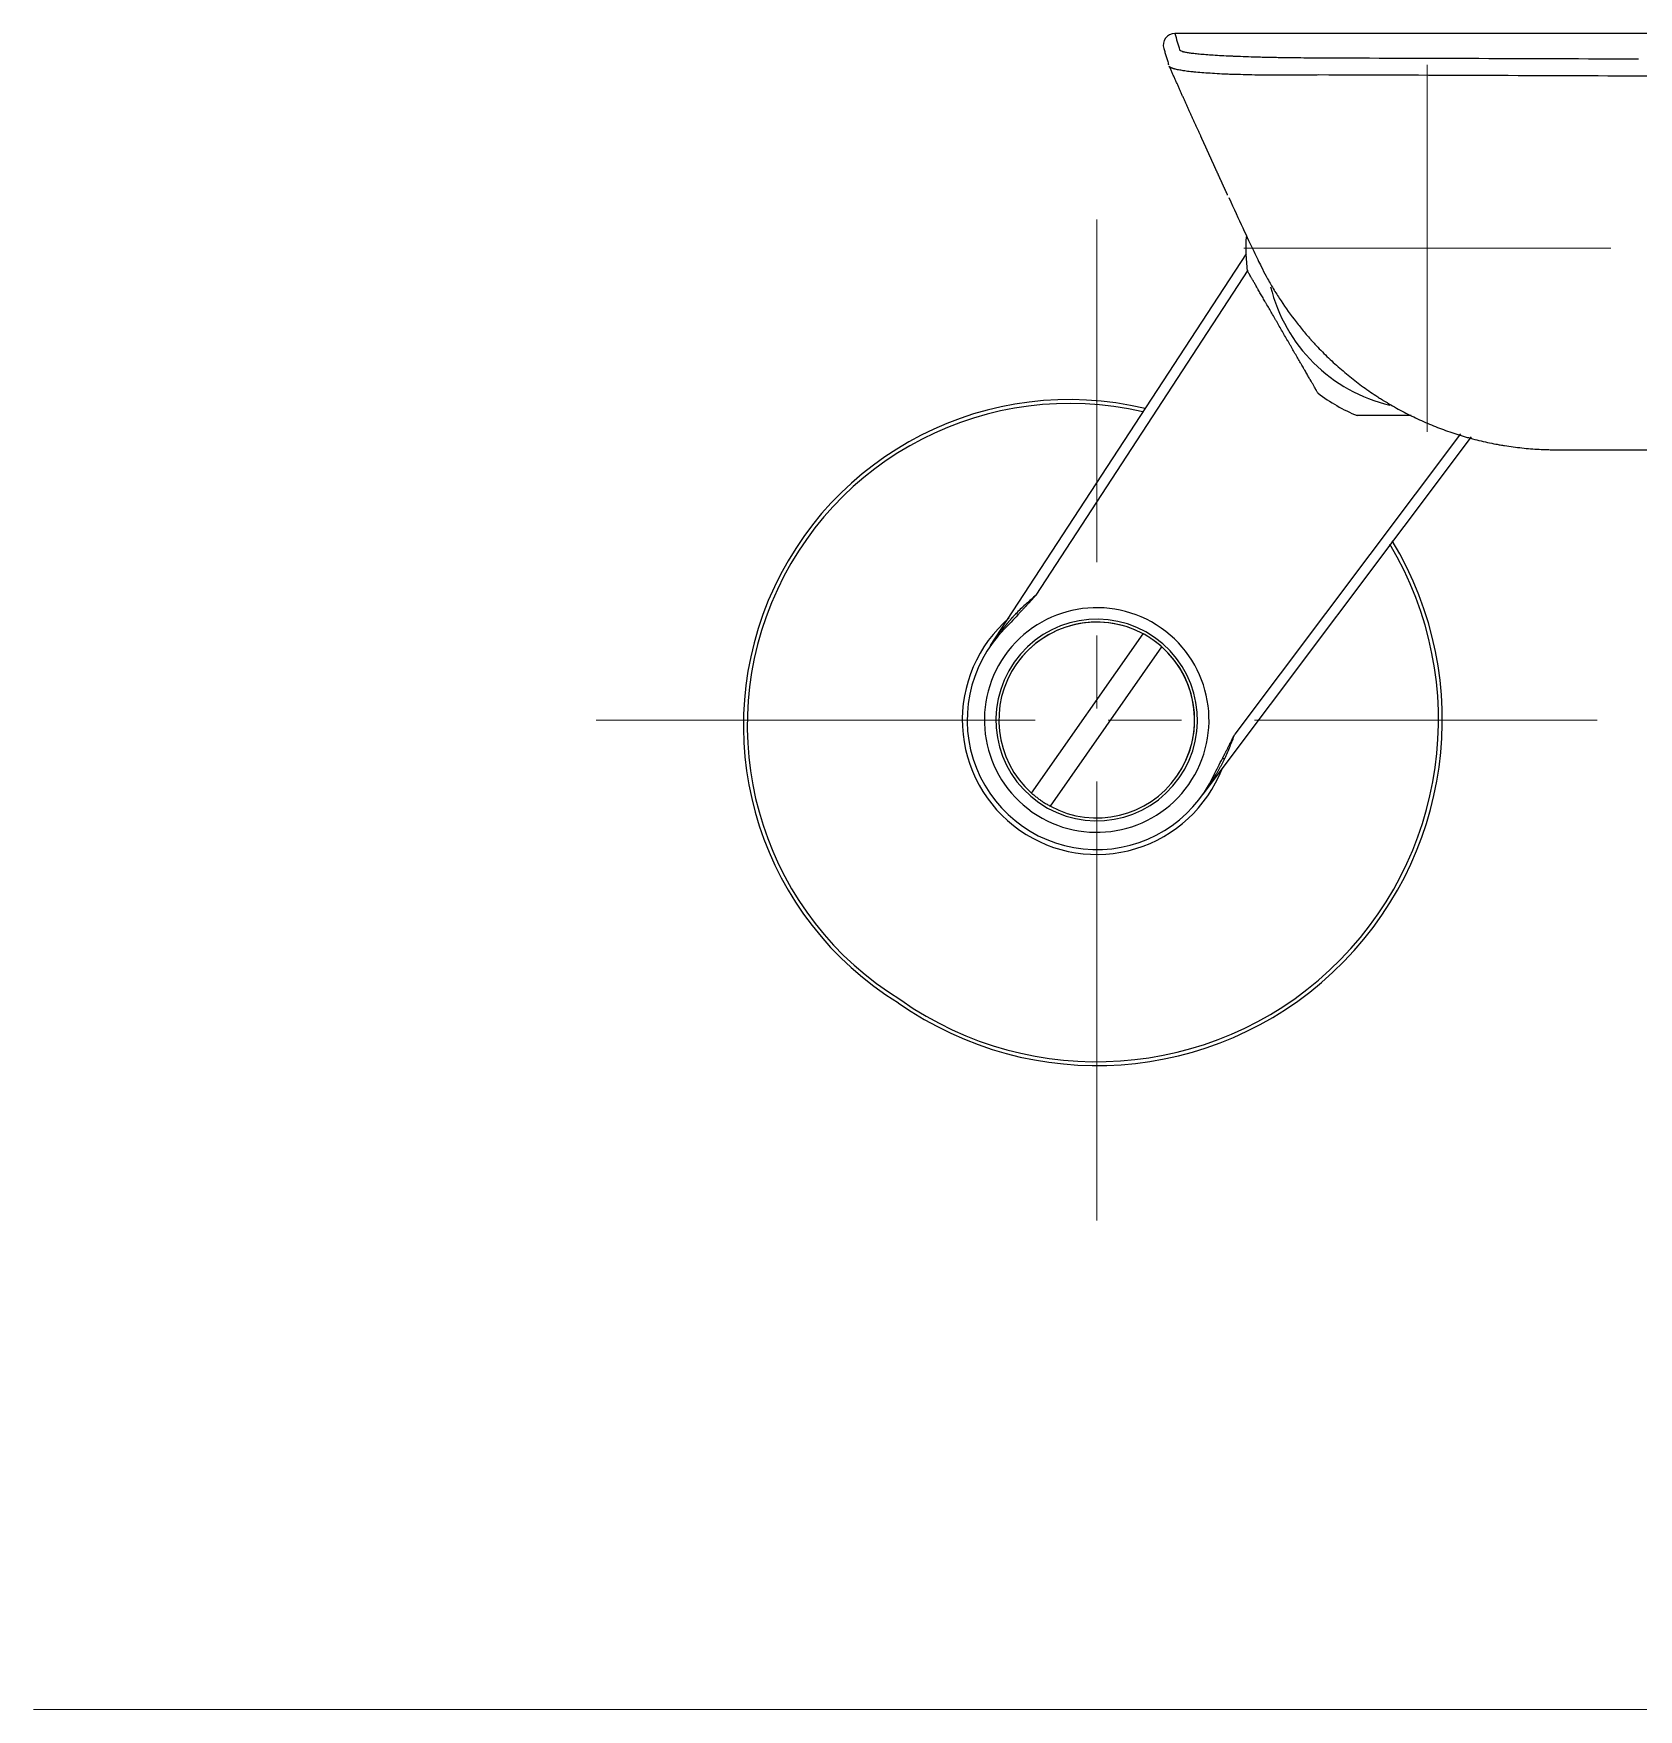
# Model space of a CAD drawing. Extents: x 900 to 2324, y -1513 to 827.
# Drawn here: x 1365 to 1504.4, y -1126.6 to -981.1 of the extents above; entities that cross this region are included whole.
import ezdxf

# ---------------------------------------------------------------- set-up
doc = ezdxf.new("R2010")
doc.units = 0
doc.header["$LTSCALE"] = 4
doc.header["$MEASUREMENT"] = 0
doc.linetypes.add('CENTER2', pattern=[28.575, 19.05, -3.175, 3.175, -3.175])
doc.layers.add('1', color=7, linetype='CONTINUOUS')
doc.layers.add('Cneter', color=1, linetype='CENTER2', lineweight=13)
doc.layers.add('치수선', color=7, linetype='CONTINUOUS', lineweight=20)

msp = doc.modelspace()

# ---------------------------------------------------------------- linework, layer by layer
at = {"layer": '1', "color": 7, "linetype": 'Continuous', "lineweight": -3}
for p, q in [((1464.11, -981.11), (1464.11, -981.11)), ((1520.06, -981.11), (1464.11, -981.11)), ((1520.22, -981.11), (1464.11, -981.11)), ((1448.11, -1034.25), (1470.33, -1000.24)), ((1452.07, -1029.86), (1470.48, -1001.66)), ((1489.83, -1016.13), (1466.55, -1047.16)), ((1488.91, -1015.86), (1469.32, -1041.94)), ((1497.25, -1017.24), (1530.92, -1017.24)), ((1497.25, -1017.25), (1530.91, -1017.25)), ((1451.67, -1047.05), (1461.35, -1033.22)), ((1453.31, -1048.19), (1462.99, -1034.37))]:
    msp.add_line(p, q, dxfattribs=at)
for centre, radius, start, end in [((1486.02, -999.76), 15.75, 176.417, 187.3009), ((1486.02, -999.76), 14, 193.8009, 256.6547), ((1486.02, -999.76), 15.75, 232.9971, 247.2713), ((1454.95, -1041.18), 28.29, 76.5656, 238.3911), ((1454.95, -1041.19), 27.96, 76.8049, 238.4353), ((1457.33, -1040.71), 30, 235, 31.2456), ((1457.33, -1040.71), 29.67, 235, 30.9897), ((1457.33, -1040.71), 9.75, 55, 235), ((1457.33, -1040.71), 11.67, 130.6225, 235), ((1457.33, -1040.71), 11.25, 135.3155, 334.6828), ((1457.33, -1040.71), 8.75, 55, 235), ((1457.33, -1040.71), 8.5, 61.7563, 228.2437), ((1457.33, -1040.71), 8.5, 55, 145), ((1457.33, -1040.71), 9.75, 235, 55), ((1457.33, -1040.71), 8.75, 235, 55), ((1457.33, -1040.71), 8.5, 241.7563, 48.2437), ((1457.33, -1040.71), 8.5, 325, 55), ((1457.33, -1040.71), 11.67, 235, 338.7391)]:
    msp.add_arc(centre, radius, start, end, dxfattribs=at)
msp.add_ellipse((1464.11, -982.11), major_axis=(-0.956, -0.294), ratio=0.9985, start_param=4.414664, end_param=6.282161, dxfattribs=at)
for points, degree in [([(1464.11, -981.11), (1464.25, -981.59), (1464.39, -982.06), (1464.53, -982.53)], 3), ([(1463.15, -982.4), (1463.57, -983.82)], 1), ([(1476.67, -983.22), (1485.9, -983.25), (1495.13, -983.28), (1504.36, -983.31)], 3), ([(1504.31, -984.81), (1495.08, -984.78), (1485.85, -984.74), (1476.62, -984.71)], 3), ([(1448.11, -1034.25), (1448.11, -1034.25), (1448.11, -1034.25), (1448.11, -1034.25)], 3), ([(1462.21, -1033.74), (1462.11, -1033.68), (1461.93, -1033.56), (1461.64, -1033.38), (1461.45, -1033.27), (1461.35, -1033.22)], 3), ([(1462.99, -1034.37), (1462.91, -1034.29), (1462.74, -1034.15), (1462.48, -1033.94), (1462.3, -1033.81), (1462.21, -1033.74)], 3), ([(1468.25, -1044.04), (1468.28, -1044.04), (1468.34, -1044.04), (1468.42, -1044.04), (1468.46, -1044.05)], 3), ([(1451.67, -1047.05), (1451.75, -1047.12), (1451.92, -1047.27), (1452.18, -1047.47), (1452.36, -1047.61), (1452.45, -1047.67)], 3), ([(1452.45, -1047.67), (1452.55, -1047.73), (1452.73, -1047.86), (1453.02, -1048.03), (1453.21, -1048.14), (1453.31, -1048.19)], 3)]:
    msp.add_open_spline(points, degree=degree, dxfattribs=at)
for points, knots in [([(1464.53, -982.53), (1464.54, -982.54), (1464.54, -982.55), (1464.56, -982.57), (1464.58, -982.58), (1464.63, -982.61), (1464.67, -982.63), (1464.74, -982.65)], [0, 0, 0, 0, 0.25, 0.25, 0.5, 0.5, 1, 1, 1, 1]), ([(1464.74, -982.65), (1464.75, -982.66), (1464.77, -982.66), (1464.8, -982.67), (1464.84, -982.68), (1464.87, -982.69), (1464.91, -982.7), (1464.94, -982.7), (1465.04, -982.73), (1465.14, -982.75), (1465.32, -982.77), (1465.38, -982.78), (1465.5, -982.8), (1465.57, -982.81), (1465.78, -982.83), (1465.94, -982.85), (1466.19, -982.88), (1466.28, -982.88), (1466.42, -982.9), (1466.46, -982.9), (1466.53, -982.91), (1466.56, -982.91), (1466.61, -982.91), (1466.83, -982.93), (1467.27, -982.96), (1467.74, -982.99), (1468.23, -983.02), (1468.49, -983.03), (1468.83, -983.05), (1468.9, -983.05), (1469, -983.06), (1469.03, -983.06), (1469.1, -983.06), (1469.28, -983.07), (1469.46, -983.08), (1469.89, -983.09), (1470.49, -983.12), (1471.12, -983.13), (1471.6, -983.15), (1471.77, -983.15), (1472.1, -983.16), (1472.27, -983.16), (1472.48, -983.17), (1472.52, -983.17), (1472.6, -983.17), (1472.73, -983.17), (1473.03, -983.18), (1473.29, -983.18), (1473.81, -983.19), (1474.51, -983.2), (1475.22, -983.21), (1475.94, -983.21), (1476.3, -983.21), (1476.67, -983.22)], [0, 0, 0, 0, 0.015625, 0.015625, 0.03125, 0.046875, 0.046875, 0.0625, 0.0625, 0.125, 0.125, 0.15625, 0.15625, 0.1875, 0.1875, 0.25, 0.25, 0.28125, 0.28125, 0.296875, 0.296875, 0.304687, 0.304687, 0.3125, 0.375, 0.4375, 0.4375, 0.5, 0.5, 0.515625, 0.515625, 0.523437, 0.523437, 0.53125, 0.5625, 0.5625, 0.625, 0.6875, 0.6875, 0.71875, 0.71875, 0.75, 0.75, 0.757813, 0.757813, 0.765625, 0.78125, 0.8125, 0.8125, 0.875, 0.9375, 0.9375, 1, 1, 1, 1]), ([(1463.86, -984.12), (1463.86, -984.11), (1463.85, -984.11), (1463.84, -984.11), (1463.83, -984.1), (1463.8, -984.09), (1463.78, -984.08), (1463.74, -984.06), (1463.72, -984.04), (1463.68, -984.01), (1463.66, -984), (1463.64, -983.98), (1463.64, -983.97), (1463.63, -983.96), (1463.63, -983.95), (1463.62, -983.95), (1463.62, -983.94), (1463.62, -983.94), (1463.62, -983.94)], [0, 0, 0, 0, 0.03125, 0.03125, 0.0625, 0.125, 0.25, 0.25, 0.5, 0.5, 0.75, 0.75, 0.875, 0.875, 0.9375, 0.96875, 0.96875, 1, 1, 1, 1]), ([(1468.69, -995.13), (1468.68, -995.11), (1468.67, -995.08), (1468.65, -995.04), (1468.63, -994.99), (1468.61, -994.95), (1468.59, -994.9), (1468.57, -994.86), (1468.55, -994.81), (1468.52, -994.76), (1468.5, -994.72), (1468.48, -994.67), (1468.46, -994.62), (1468.44, -994.58), (1468.42, -994.53), (1468.4, -994.48), (1468.37, -994.44), (1468.35, -994.39), (1468.33, -994.34), (1468.31, -994.29), (1468.29, -994.24), (1468.26, -994.2), (1468.24, -994.15), (1468.22, -994.1), (1468.2, -994.05), (1468.18, -994), (1468.15, -993.95), (1468.13, -993.9), (1468.11, -993.85), (1468.09, -993.8), (1468.06, -993.75), (1468.04, -993.71), (1468.02, -993.66), (1467.99, -993.6), (1467.97, -993.55), (1467.95, -993.5), (1467.93, -993.45), (1467.9, -993.4), (1467.88, -993.35), (1467.86, -993.3), (1467.83, -993.25), (1467.81, -993.2), (1467.79, -993.15), (1467.76, -993.09), (1467.74, -993.04), (1467.71, -992.99), (1467.69, -992.94), (1467.67, -992.89), (1467.64, -992.83), (1467.62, -992.78), (1467.59, -992.73), (1467.57, -992.67), (1467.55, -992.62), (1467.52, -992.57), (1467.5, -992.51), (1467.47, -992.46), (1467.45, -992.41), (1467.42, -992.35), (1467.4, -992.3), (1467.37, -992.24), (1467.35, -992.19), (1467.32, -992.13), (1467.3, -992.08), (1467.27, -992.02), (1467.25, -991.97), (1467.22, -991.91), (1467.2, -991.86), (1467.17, -991.8), (1467.15, -991.75), (1467.12, -991.69), (1467.1, -991.64), (1467.07, -991.58), (1467.05, -991.52), (1467.02, -991.47), (1466.99, -991.41), (1466.97, -991.35), (1466.94, -991.29), (1466.92, -991.24), (1466.89, -991.18), (1466.86, -991.12), (1466.84, -991.06), (1466.81, -991.01), (1466.79, -990.95), (1466.76, -990.89), (1466.73, -990.83), (1466.71, -990.77), (1466.68, -990.71), (1466.65, -990.66), (1466.63, -990.6), (1466.6, -990.54), (1466.57, -990.48), (1466.55, -990.42), (1466.52, -990.36), (1466.49, -990.3), (1466.46, -990.24), (1466.44, -990.18), (1466.41, -990.12), (1466.37, -990.04), (1466.33, -989.94), (1466.27, -989.82), (1466.22, -989.69), (1466.16, -989.57), (1466.11, -989.45), (1466.05, -989.33), (1466, -989.2), (1465.94, -989.08), (1465.88, -988.95), (1465.83, -988.83), (1465.77, -988.7), (1465.71, -988.58), (1465.65, -988.45), (1465.6, -988.32), (1465.54, -988.19), (1465.48, -988.06), (1465.42, -987.94), (1465.36, -987.81), (1465.3, -987.68), (1465.25, -987.54), (1465.19, -987.41), (1465.13, -987.28), (1465.07, -987.15), (1465.01, -987.01), (1464.95, -986.88), (1464.89, -986.75), (1464.82, -986.61), (1464.76, -986.48), (1464.7, -986.34), (1464.64, -986.2), (1464.58, -986.07), (1464.52, -985.93), (1464.45, -985.79), (1464.39, -985.65), (1464.33, -985.51), (1464.27, -985.37), (1464.2, -985.23), (1464.14, -985.09), (1464.07, -984.95), (1464.01, -984.81), (1463.95, -984.66), (1463.88, -984.52), (1463.82, -984.37), (1463.75, -984.23), (1463.69, -984.09), (1463.64, -983.99), (1463.62, -983.94)], [0, 0, 0, 0, 0.005462, 0.010921, 0.016376, 0.021828, 0.027277, 0.032723, 0.038166, 0.043605, 0.049042, 0.054475, 0.059905, 0.065333, 0.070757, 0.076179, 0.081598, 0.087014, 0.092428, 0.097838, 0.103246, 0.108652, 0.114054, 0.119454, 0.124852, 0.130247, 0.13564, 0.141031, 0.146419, 0.151804, 0.157188, 0.162569, 0.167948, 0.173325, 0.1787, 0.184073, 0.189443, 0.194812, 0.200179, 0.205544, 0.210907, 0.216268, 0.221628, 0.226985, 0.232341, 0.237696, 0.243048, 0.2484, 0.253749, 0.259097, 0.264444, 0.269789, 0.275133, 0.280476, 0.285817, 0.291157, 0.296496, 0.301834, 0.30717, 0.312506, 0.31784, 0.323173, 0.328506, 0.333837, 0.339168, 0.344498, 0.349827, 0.355155, 0.360483, 0.36581, 0.371136, 0.376462, 0.381787, 0.387112, 0.392436, 0.39776, 0.403084, 0.408407, 0.41373, 0.419052, 0.424375, 0.429697, 0.435019, 0.440341, 0.445663, 0.450985, 0.456307, 0.46163, 0.466952, 0.472274, 0.477597, 0.48292, 0.488243, 0.493567, 0.498891, 0.504215, 0.50954, 0.514865, 0.525394, 0.535919, 0.54644, 0.556958, 0.567473, 0.577985, 0.588495, 0.599002, 0.609508, 0.620013, 0.630516, 0.641019, 0.651522, 0.662024, 0.672526, 0.68303, 0.693534, 0.704039, 0.714546, 0.725054, 0.735565, 0.746079, 0.756595, 0.767114, 0.777637, 0.788164, 0.798695, 0.809231, 0.819771, 0.830316, 0.840867, 0.851424, 0.861986, 0.872555, 0.883131, 0.893714, 0.904304, 0.914902, 0.925508, 0.936122, 0.946745, 0.957377, 0.968018, 0.978669, 0.989329, 1, 1, 1, 1]), ([(1476.61, -984.71), (1476.51, -984.72), (1476.42, -984.72), (1476.22, -984.72), (1475.93, -984.72), (1475.65, -984.73), (1475.07, -984.73), (1474.31, -984.74), (1473.57, -984.74), (1473.02, -984.73), (1472.83, -984.73), (1472.56, -984.73), (1472.42, -984.73), (1472.29, -984.73), (1472.2, -984.73), (1472.15, -984.73), (1471.93, -984.73), (1471.75, -984.72), (1471.4, -984.72), (1471.22, -984.72), (1470.71, -984.71), (1470.04, -984.69), (1469.4, -984.67), (1468.94, -984.66), (1468.79, -984.65), (1468.6, -984.64), (1468.56, -984.64), (1468.49, -984.64), (1468.45, -984.64), (1468.34, -984.63), (1468.27, -984.63), (1467.91, -984.61), (1467.63, -984.6), (1467.11, -984.56), (1466.86, -984.55), (1466.38, -984.51), (1466.16, -984.49), (1465.92, -984.47), (1465.89, -984.47), (1465.84, -984.46), (1465.82, -984.46), (1465.74, -984.45), (1465.59, -984.44), (1465.45, -984.42), (1465.17, -984.39), (1465, -984.37), (1464.77, -984.33), (1464.7, -984.32), (1464.56, -984.29), (1464.5, -984.28), (1464.31, -984.25), (1464.2, -984.22), (1464.08, -984.19), (1464.06, -984.18), (1464.01, -984.17), (1463.97, -984.15), (1463.92, -984.14), (1463.89, -984.13), (1463.88, -984.12), (1463.88, -984.12), (1463.87, -984.12), (1463.86, -984.11), (1463.86, -984.11)], [0, 0, 0, 0, 0.015625, 0.015625, 0.03125, 0.0625, 0.0625, 0.125, 0.1875, 0.1875, 0.21875, 0.21875, 0.234375, 0.242188, 0.242188, 0.25, 0.25, 0.28125, 0.28125, 0.3125, 0.3125, 0.375, 0.4375, 0.4375, 0.46875, 0.46875, 0.476562, 0.476562, 0.484375, 0.484375, 0.5, 0.5, 0.5625, 0.5625, 0.625, 0.625, 0.6875, 0.6875, 0.695312, 0.695312, 0.703125, 0.703125, 0.71875, 0.75, 0.75, 0.8125, 0.8125, 0.84375, 0.84375, 0.875, 0.875, 0.9375, 0.9375, 0.953125, 0.953125, 0.96875, 0.984375, 0.992188, 0.992188, 0.996094, 0.996094, 1, 1, 1, 1]), ([(1522.1, -985.52), (1522.1, -985.52), (1522.1, -985.52), (1522.1, -985.52), (1522.1, -985.52), (1522.1, -985.52), (1522.1, -985.52), (1522.1, -985.51), (1522.1, -985.51), (1522.08, -985.5), (1522.07, -985.49), (1522.04, -985.48), (1522.02, -985.47), (1521.92, -985.44), (1521.84, -985.42), (1521.62, -985.38), (1521.49, -985.36), (1521.18, -985.32), (1521, -985.3), (1520.69, -985.27), (1520.58, -985.26), (1520.44, -985.25), (1520.41, -985.25), (1520.35, -985.24), (1520.32, -985.24), (1520.23, -985.23), (1520.17, -985.23), (1519.85, -985.2), (1519.57, -985.19), (1518.97, -985.15), (1518.65, -985.13), (1517.96, -985.1), (1517.6, -985.08), (1517.01, -985.05), (1516.81, -985.05), (1516.5, -985.03), (1516.39, -985.03), (1516.18, -985.02), (1516.07, -985.02), (1515.52, -985), (1515.06, -984.98), (1514.1, -984.95), (1513.61, -984.94), (1512.84, -984.92), (1512.58, -984.92), (1512.05, -984.9), (1511.78, -984.9), (1511.23, -984.89), (1510.95, -984.88), (1510.53, -984.87), (1510.38, -984.87), (1510.17, -984.87), (1510.09, -984.87), (1509.95, -984.86), (1509.58, -984.86), (1509.21, -984.85), (1508.84, -984.85), (1508.77, -984.85), (1508.62, -984.84), (1508.39, -984.84), (1508.17, -984.84), (1507.71, -984.83), (1507.1, -984.83), (1506.49, -984.82), (1505.87, -984.81), (1505.56, -984.81), (1505.09, -984.81), (1504.86, -984.81), (1504.58, -984.81), (1504.45, -984.81), (1504.38, -984.81), (1504.34, -984.81), (1504.33, -984.81), (1504.32, -984.81), (1504.31, -984.81), (1504.31, -984.81), (1504.31, -984.81)], [0, 0, 0, 0, 0.000244, 0.000244, 0.000488, 0.000977, 0.001953, 0.003906, 0.007813, 0.015625, 0.03125, 0.03125, 0.0625, 0.0625, 0.125, 0.125, 0.1875, 0.1875, 0.25, 0.25, 0.28125, 0.28125, 0.289063, 0.289063, 0.296875, 0.296875, 0.3125, 0.3125, 0.375, 0.375, 0.4375, 0.4375, 0.5, 0.5, 0.53125, 0.53125, 0.546875, 0.546875, 0.5625, 0.5625, 0.625, 0.625, 0.6875, 0.6875, 0.71875, 0.71875, 0.75, 0.75, 0.78125, 0.78125, 0.796875, 0.796875, 0.804687, 0.804687, 0.8125, 0.84375, 0.84375, 0.851562, 0.851562, 0.859375, 0.875, 0.875, 0.90625, 0.9375, 0.9375, 0.96875, 0.96875, 0.984375, 0.992188, 0.996094, 0.998047, 0.999023, 0.999512, 0.999756, 0.999756, 1, 1, 1, 1]), ([(1468.8, -995.36), (1469.24, -996.34), (1470.06, -998.1), (1470.96, -1000.03), (1471.42, -1000.97), (1471.61, -1001.34)], [0, 0, 0, 0, 0.34068, 0.688158, 1, 1, 1, 1]), ([(1476.54, -1012.33), (1476.54, -1012.33), (1476.53, -1012.32), (1476.5, -1012.27), (1476.47, -1012.21), (1476.43, -1012.14), (1476.4, -1012.1), (1476.37, -1012.04), (1476.36, -1012.03), (1476.35, -1012), (1476.32, -1011.96), (1476.3, -1011.92), (1476.25, -1011.83), (1476.17, -1011.71), (1476.09, -1011.56), (1476, -1011.39), (1475.95, -1011.31), (1475.88, -1011.19), (1475.87, -1011.17), (1475.84, -1011.12), (1475.82, -1011.1), (1475.78, -1011.03), (1475.75, -1010.98), (1475.67, -1010.82), (1475.54, -1010.61), (1475.41, -1010.38), (1475.28, -1010.15), (1475.2, -1010.02), (1475.11, -1009.87), (1475.09, -1009.83), (1475.06, -1009.77), (1475.04, -1009.74), (1474.98, -1009.64), (1474.94, -1009.57), (1474.83, -1009.37), (1474.67, -1009.1), (1474.5, -1008.81), (1474.34, -1008.53), (1474.25, -1008.38), (1474.15, -1008.19), (1474.12, -1008.16), (1474.08, -1008.08), (1474.06, -1008.04), (1473.99, -1007.93), (1473.95, -1007.85), (1473.82, -1007.63), (1473.64, -1007.32), (1473.47, -1007.02), (1473.29, -1006.71), (1473.2, -1006.56), (1473.09, -1006.37), (1473.07, -1006.33), (1473.03, -1006.26), (1473.01, -1006.22), (1472.94, -1006.1), (1472.9, -1006.03), (1472.77, -1005.8), (1472.6, -1005.51), (1472.35, -1005.08), (1472.19, -1004.8), (1472.09, -1004.63), (1472.07, -1004.59), (1472.03, -1004.52), (1471.97, -1004.42), (1471.91, -1004.32), (1471.8, -1004.13), (1471.66, -1003.88), (1471.52, -1003.64), (1471.42, -1003.47), (1471.37, -1003.39), (1471.33, -1003.31), (1471.29, -1003.25), (1471.28, -1003.23), (1471.2, -1003.09), (1471.15, -1002.99), (1471.04, -1002.8), (1470.93, -1002.62), (1470.84, -1002.47), (1470.78, -1002.35), (1470.76, -1002.32), (1470.72, -1002.25), (1470.7, -1002.22), (1470.64, -1002.12), (1470.61, -1002.06), (1470.55, -1001.96), (1470.5, -1001.87), (1470.46, -1001.8), (1470.43, -1001.76), (1470.42, -1001.74), (1470.41, -1001.73), (1470.41, -1001.72), (1470.41, -1001.71), (1470.39, -1001.69), (1470.39, -1001.68), (1470.39, -1001.68), (1470.39, -1001.68)], [0, 0, 0, 0, 0.02683, 0.053659, 0.080489, 0.080489, 0.107319, 0.107319, 0.114026, 0.114026, 0.120734, 0.134148, 0.134148, 0.160978, 0.187808, 0.187808, 0.214637, 0.214637, 0.221345, 0.221345, 0.228052, 0.228052, 0.241467, 0.241467, 0.268297, 0.295126, 0.295126, 0.321956, 0.321956, 0.328664, 0.328664, 0.335371, 0.335371, 0.348786, 0.348786, 0.375615, 0.402445, 0.402445, 0.429275, 0.429275, 0.435982, 0.435982, 0.44269, 0.44269, 0.456105, 0.456105, 0.482934, 0.509764, 0.509764, 0.536594, 0.536594, 0.543301, 0.543301, 0.550008, 0.550008, 0.563423, 0.563423, 0.590253, 0.617083, 0.643912, 0.643912, 0.65062, 0.65062, 0.657327, 0.670742, 0.670742, 0.697572, 0.724401, 0.724401, 0.737816, 0.744524, 0.744524, 0.751231, 0.751231, 0.778061, 0.778061, 0.80489, 0.83172, 0.83172, 0.845135, 0.845135, 0.85855, 0.85855, 0.885379, 0.885379, 0.912209, 0.939039, 0.939039, 0.952454, 0.959161, 0.959161, 0.965868, 0.965868, 0.992698, 1, 1, 1, 1]), ([(1471.61, -1001.35), (1471.75, -1001.62), (1471.89, -1001.9), (1472.21, -1002.5), (1472.4, -1002.82), (1472.68, -1003.3), (1472.78, -1003.46), (1472.98, -1003.78), (1473.08, -1003.94), (1473.58, -1004.72), (1474.01, -1005.33), (1474.69, -1006.22), (1474.92, -1006.51), (1475.39, -1007.09), (1475.64, -1007.37), (1475.89, -1007.65)], [0, 0, 0, 0, 0.121426, 0.121426, 0.267855, 0.267855, 0.34107, 0.34107, 0.414284, 0.414284, 0.707142, 0.707142, 0.853571, 0.853571, 1, 1, 1, 1]), ([(1475.89, -1007.65), (1475.89, -1007.65), (1475.89, -1007.65), (1475.9, -1007.66), (1475.9, -1007.67), (1475.92, -1007.69), (1475.96, -1007.73), (1476.03, -1007.81), (1476.18, -1007.98), (1476.48, -1008.3), (1476.74, -1008.57), (1477.27, -1009.1), (1478, -1009.8), (1479.14, -1010.78), (1479.93, -1011.39), (1480.73, -1011.99), (1481.15, -1012.27), (1481.67, -1012.62), (1481.78, -1012.69), (1481.99, -1012.82), (1482.1, -1012.89), (1482.42, -1013.09), (1482.64, -1013.22), (1483.29, -1013.6), (1484.17, -1014.08), (1485.52, -1014.73), (1486.45, -1015.12), (1487.38, -1015.48), (1487.85, -1015.65), (1488.57, -1015.89), (1488.81, -1015.97), (1489.17, -1016.07), (1489.29, -1016.11), (1489.53, -1016.18), (1489.66, -1016.21), (1490.27, -1016.38), (1490.76, -1016.5), (1491.5, -1016.66), (1491.74, -1016.71), (1492.12, -1016.78), (1492.24, -1016.8), (1492.49, -1016.84), (1492.61, -1016.86), (1493.24, -1016.96), (1493.74, -1017.03), (1494.74, -1017.14), (1495.24, -1017.18), (1495.99, -1017.22), (1496.24, -1017.23), (1496.62, -1017.24), (1496.81, -1017.24), (1497.03, -1017.24), (1497.14, -1017.24), (1497.2, -1017.24), (1497.23, -1017.24), (1497.24, -1017.24), (1497.24, -1017.24), (1497.25, -1017.24), (1497.25, -1017.24)], [0, 0, 0, 0, 0.000488, 0.000488, 0.000977, 0.001953, 0.003906, 0.007812, 0.015625, 0.03125, 0.0625, 0.0625, 0.125, 0.1875, 0.25, 0.25, 0.3125, 0.3125, 0.328125, 0.328125, 0.34375, 0.34375, 0.375, 0.375, 0.4375, 0.5, 0.5625, 0.5625, 0.625, 0.625, 0.65625, 0.65625, 0.671875, 0.671875, 0.6875, 0.6875, 0.75, 0.75, 0.78125, 0.78125, 0.796875, 0.796875, 0.8125, 0.8125, 0.875, 0.875, 0.9375, 0.9375, 0.96875, 0.96875, 0.984375, 0.992188, 0.996094, 0.998047, 0.999023, 0.999512, 0.999512, 1, 1, 1, 1]), ([(1484.64, -1014.26), (1484.49, -1014.26), (1484.35, -1014.26), (1484.16, -1014.26), (1484.11, -1014.26), (1484.01, -1014.26), (1483.96, -1014.26), (1483.82, -1014.26), (1483.72, -1014.26), (1483.44, -1014.26), (1483.26, -1014.26), (1482.9, -1014.26), (1482.73, -1014.26), (1482.48, -1014.26), (1482.39, -1014.26), (1482.27, -1014.26), (1482.23, -1014.26), (1482.15, -1014.26), (1482.11, -1014.26), (1481.92, -1014.26), (1481.77, -1014.26), (1481.49, -1014.26), (1481.22, -1014.26), (1480.99, -1014.26), (1480.82, -1014.26), (1480.77, -1014.26), (1480.67, -1014.26), (1480.62, -1014.26), (1480.48, -1014.26), (1480.31, -1014.26), (1480.18, -1014.26), (1480.11, -1014.26), (1480.1, -1014.26), (1480.07, -1014.26), (1480.06, -1014.26), (1480.02, -1014.26), (1480, -1014.26), (1479.95, -1014.26), (1479.89, -1014.26), (1479.87, -1014.26), (1479.87, -1014.26)], [0, 0, 0, 0, 0.053358, 0.053358, 0.071568, 0.071568, 0.089779, 0.089779, 0.126201, 0.126201, 0.199044, 0.199044, 0.271887, 0.271887, 0.308309, 0.308309, 0.32652, 0.32652, 0.34473, 0.34473, 0.417574, 0.417574, 0.490417, 0.56326, 0.56326, 0.599682, 0.599682, 0.636103, 0.636103, 0.708946, 0.78179, 0.78179, 0.8, 0.8, 0.818211, 0.818211, 0.854633, 0.854633, 0.927476, 1, 1, 1, 1]), ([(1452.07, -1029.86), (1451.92, -1029.99), (1451.78, -1030.11), (1451.5, -1030.36), (1451.35, -1030.49), (1451.07, -1030.75), (1450.93, -1030.87), (1450.65, -1031.13), (1450.52, -1031.26), (1450.38, -1031.4)], [0, 0, 0, 0, 0.25, 0.25, 0.5, 0.5, 0.75, 0.75, 1, 1, 1, 1]), ([(1452.07, -1029.86), (1452.05, -1029.88), (1452, -1029.93), (1451.93, -1030.01), (1451.85, -1030.1), (1451.77, -1030.19), (1451.65, -1030.32), (1451.51, -1030.47), (1451.38, -1030.61), (1451.28, -1030.72), (1451.19, -1030.81), (1451.1, -1030.91), (1451.01, -1031), (1450.92, -1031.09), (1450.84, -1031.18), (1450.75, -1031.28), (1450.65, -1031.38), (1450.56, -1031.49), (1450.5, -1031.55), (1450.47, -1031.59)], [0, 0, 0, 0, 0.041839, 0.086912, 0.13519, 0.186659, 0.241325, 0.364627, 0.446758, 0.487937, 0.54991, 0.608434, 0.663508, 0.715113, 0.763221, 0.823203, 0.882685, 0.941631, 1, 1, 1, 1]), ([(1450.38, -1031.4), (1450.37, -1031.41), (1450.34, -1031.45), (1450.29, -1031.5), (1450.24, -1031.55), (1450.19, -1031.6), (1450.15, -1031.65), (1450.1, -1031.7), (1450.06, -1031.75), (1450.01, -1031.8), (1449.96, -1031.85), (1449.92, -1031.91), (1449.88, -1031.96), (1449.83, -1032.01), (1449.79, -1032.06), (1449.75, -1032.11), (1449.7, -1032.16), (1449.66, -1032.21), (1449.62, -1032.25), (1449.58, -1032.3), (1449.54, -1032.35), (1449.5, -1032.4), (1449.46, -1032.45), (1449.42, -1032.5), (1449.38, -1032.55), (1449.34, -1032.59), (1449.3, -1032.64), (1449.26, -1032.69), (1449.22, -1032.74), (1449.17, -1032.8), (1449.12, -1032.86), (1449.07, -1032.93), (1449.01, -1033), (1448.96, -1033.08), (1448.89, -1033.16), (1448.83, -1033.25), (1448.76, -1033.34), (1448.69, -1033.44), (1448.61, -1033.54), (1448.54, -1033.65), (1448.46, -1033.76), (1448.37, -1033.87), (1448.29, -1034), (1448.2, -1034.12), (1448.14, -1034.21), (1448.11, -1034.25)], [0, 0, 0, 0, 0.019214, 0.038334, 0.05736, 0.076292, 0.09513, 0.113874, 0.132525, 0.151081, 0.169544, 0.187913, 0.206187, 0.224369, 0.242456, 0.260449, 0.278349, 0.296155, 0.313867, 0.331485, 0.349009, 0.36644, 0.383777, 0.401021, 0.41817, 0.432613, 0.448597, 0.466123, 0.485191, 0.505801, 0.527953, 0.551647, 0.576884, 0.603662, 0.631982, 0.661845, 0.693249, 0.726196, 0.760685, 0.796715, 0.834288, 0.873403, 0.91406, 0.956259, 1, 1, 1, 1]), ([(1450.47, -1031.59), (1450.28, -1031.79), (1450.09, -1032), (1449.72, -1032.4), (1449.53, -1032.6), (1449.33, -1032.8)], [0, 0, 0, 0, 0.5, 0.5, 1, 1, 1, 1]), ([(1450.47, -1031.59), (1450.46, -1031.56), (1450.44, -1031.53), (1450.42, -1031.46), (1450.4, -1031.43), (1450.38, -1031.4)], [0, 0, 0, 0, 0.5, 0.5, 1, 1, 1, 1]), ([(1468.25, -1044.04), (1468.26, -1044.01), (1468.29, -1043.96), (1468.33, -1043.88), (1468.37, -1043.8), (1468.41, -1043.72), (1468.46, -1043.63), (1468.5, -1043.54), (1468.55, -1043.45), (1468.6, -1043.36), (1468.65, -1043.26), (1468.7, -1043.16), (1468.75, -1043.06), (1468.79, -1042.97), (1468.85, -1042.85), (1468.94, -1042.67), (1469.05, -1042.47), (1469.15, -1042.26), (1469.24, -1042.1), (1469.3, -1041.99), (1469.32, -1041.94)], [0, 0, 0, 0, 0.036751, 0.074638, 0.113646, 0.153759, 0.194959, 0.23723, 0.280559, 0.324934, 0.370347, 0.416797, 0.464286, 0.512829, 0.553517, 0.635583, 0.759248, 0.848322, 0.928593, 1, 1, 1, 1]), ([(1468.46, -1044.05), (1468.53, -1043.88), (1468.61, -1043.71), (1468.76, -1043.36), (1468.83, -1043.18), (1468.97, -1042.83), (1469.04, -1042.65), (1469.18, -1042.3), (1469.25, -1042.12), (1469.32, -1041.94)], [0, 0, 0, 0, 0.25, 0.25, 0.5, 0.5, 0.75, 0.75, 1, 1, 1, 1]), ([(1466.55, -1047.16), (1466.56, -1047.14), (1466.59, -1047.1), (1466.64, -1047.03), (1466.69, -1046.97), (1466.73, -1046.91), (1466.77, -1046.85), (1466.81, -1046.79), (1466.86, -1046.73), (1466.9, -1046.67), (1466.93, -1046.61), (1466.97, -1046.56), (1467.01, -1046.5), (1467.05, -1046.45), (1467.08, -1046.39), (1467.12, -1046.34), (1467.15, -1046.29), (1467.18, -1046.24), (1467.21, -1046.19), (1467.24, -1046.15), (1467.27, -1046.1), (1467.3, -1046.05), (1467.33, -1046.01), (1467.36, -1045.97), (1467.39, -1045.93), (1467.41, -1045.88), (1467.44, -1045.85), (1467.46, -1045.81), (1467.48, -1045.77), (1467.51, -1045.73), (1467.53, -1045.7), (1467.55, -1045.66), (1467.57, -1045.63), (1467.59, -1045.6), (1467.61, -1045.57), (1467.63, -1045.54), (1467.64, -1045.51), (1467.66, -1045.49), (1467.67, -1045.46), (1467.69, -1045.44), (1467.7, -1045.41), (1467.73, -1045.36), (1467.78, -1045.29), (1467.84, -1045.18), (1467.9, -1045.08), (1467.96, -1044.97), (1468.02, -1044.86), (1468.09, -1044.75), (1468.15, -1044.63), (1468.21, -1044.52), (1468.27, -1044.4), (1468.33, -1044.29), (1468.39, -1044.17), (1468.44, -1044.09), (1468.46, -1044.05)], [0, 0, 0, 0, 0.022062, 0.043738, 0.065029, 0.085935, 0.106455, 0.126589, 0.146339, 0.165702, 0.184681, 0.203273, 0.221481, 0.239303, 0.256739, 0.27379, 0.290456, 0.306736, 0.322631, 0.33814, 0.353264, 0.368003, 0.382356, 0.396323, 0.409905, 0.423102, 0.435913, 0.448339, 0.460379, 0.472034, 0.483304, 0.494188, 0.504687, 0.5148, 0.524527, 0.53387, 0.542827, 0.551398, 0.559584, 0.567385, 0.5748, 0.58183, 0.614779, 0.648073, 0.681712, 0.715696, 0.750025, 0.784699, 0.819719, 0.855084, 0.890794, 0.926851, 0.963252, 1, 1, 1, 1]), ([(1467.5, -1045.52), (1467.62, -1045.27), (1467.74, -1045.02), (1467.99, -1044.53), (1468.12, -1044.28), (1468.25, -1044.04)], [0, 0, 0, 0, 0.5, 0.5, 1, 1, 1, 1])]:
    msp.add_open_spline(points, degree=3, knots=knots, dxfattribs=at)
at = {"layer": 'Cneter', "lineweight": 5, "ltscale": 0.5}
for p, q in [((1486.03, -999.75), (1486.03, -983.83)), ((1457.33, -1084.16), (1457.33, -997.26)), ((1486.03, -999.75), (1470.11, -999.75)), ((1486.03, -999.75), (1486.03, -1015.68)), ((1486.03, -999.75), (1501.95, -999.75)), ((1413.88, -1040.71), (1500.78, -1040.71))]:
    msp.add_line(p, q, dxfattribs=at)
at = {"layer": '치수선'}
msp.add_line((2079.09, -1126.61), (1365.02, -1126.61), dxfattribs=at)

doc.saveas('drawing.dxf')
